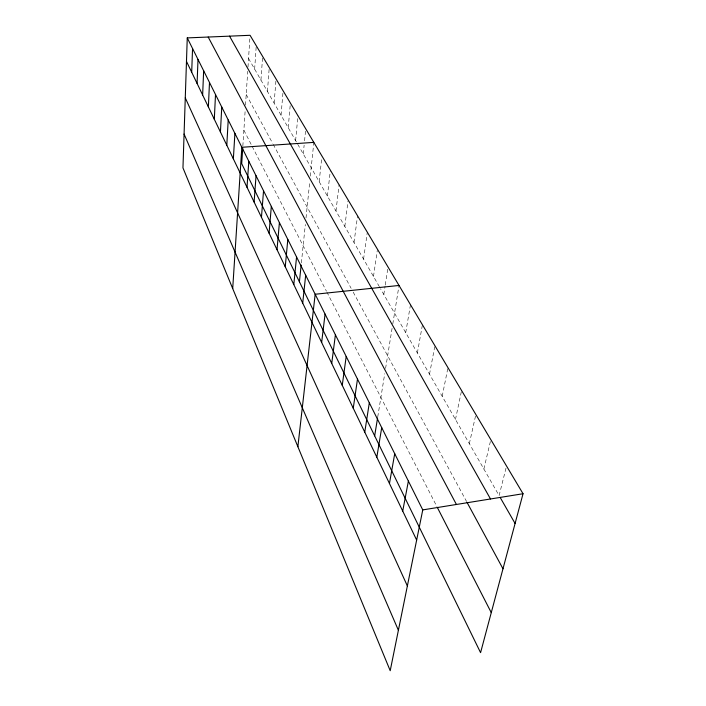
<?xml version="1.0" encoding="UTF-8"?>
<svg xmlns="http://www.w3.org/2000/svg" width="706" height="706" viewBox="0 0 706 706"><rect width="100%" height="100%" fill="white"/><g stroke="black" fill="none" stroke-linecap="round" stroke-linejoin="round"><path stroke-width="0.53" stroke-dasharray="3.53 2.65" d="M242.846 146.045L245.238 109.351M245.511 105.106L247.718 71.306M247.991 67.035L249.986 36.35M254.645 69.117L256.181 46.773M260.938 80.087L262.65 56.445M267.433 91.418L269.171 68.614M274.131 103.111L275.984 80.078M281.059 115.193L283.027 91.868M288.216 127.671L290.307 104.117M295.611 140.582L297.941 115.705M303.271 153.943L304.127 145.198M304.56 140.829L305.636 129.904M301.365 262.906L305.345 224.455M306.016 217.925L309.793 181.354M310.331 176.129L313.826 142.383M319.165 181.671L321.83 157.103M327.416 196.065L330.249 171.249M335.968 210.979L339.101 184.831M344.828 226.441L348.014 201.086M354.024 242.485L357.554 215.815M363.572 259.146L367.314 232.212M373.492 276.452L377.304 250.348M383.808 294.446L385.105 286.001M385.264 284.942L387.868 268.051M377.745 416.867L384.735 373.677M385.591 368.4L392.095 328.264M392.792 323.948L399.022 285.462M405.712 332.667L410.477 304.71M417.361 352.991L422.435 324.786M429.513 374.189L434.711 346.787M442.203 396.331L447.948 367.632M455.467 419.461L461.362 391.601M469.34 443.668L475.862 414.51M483.866 469.013L490.829 439.644M506.008 468.131L499.098 495.594L380.552 288.763M248.547 58.474L380.005 287.819M246.209 94.498L272.684 143.415M273.204 144.368L351.147 288.33M353.194 292.116L466.56 501.498M243.879 130.231L251.671 145.427M252.166 146.398L326.375 291.084M326.86 292.037L436.988 506.776"/><path stroke-width="1.06" d="M187.258 37.903L182.96 167.878L390.206 670.7L422.762 509.9L187.258 37.903L250.056 35.3L523.04 493.732L480.574 652.662L241.699 163.651L242.714 148.128M191.697 72.233L192.553 48.511M197.08 83.423L198.015 59.454M202.64 94.983L203.655 70.768M208.376 106.915L209.488 82.452M214.306 119.252L215.515 94.533M220.44 132.013L221.755 107.038M226.794 145.215L228.215 119.976M233.359 158.876L234.904 133.381M232.706 288.569L241.831 147.28L313.826 142.383M247.012 187.275L248.803 161.259M254.107 202.022L256.04 175.75M261.458 217.316L263.541 190.779M269.092 233.183L271.325 206.381M277.017 249.659L279.408 222.593M285.242 266.78L287.819 239.44M293.802 284.571L296.564 256.975M299.415 281.8L301.144 265.032M302.706 303.095L305.672 275.234M297.879 446.695L315.167 294.252L399.022 285.462M321.645 342.472L325.069 314.091M331.723 363.44L335.403 334.803M342.251 385.335L346.196 356.451M353.256 408.218L357.492 379.087M364.764 432.151L369.317 402.791M374.665 435.867L377.578 417.926M376.819 457.214L381.717 427.633M389.456 483.495L394.725 453.702M402.72 511.082L408.386 481.086M422.762 509.9L523.04 493.732M500.166 497.448L515.089 523.481M229.538 36.147L490.502 498.974M467.072 502.451L502.981 568.78M208.191 37.039L456.411 504.472M437.473 507.729L491.27 612.623M186.481 61.387L416.655 540.064M185.281 97.878L407.371 585.945M184.081 134.061L398.396 630.273"/></g></svg>
